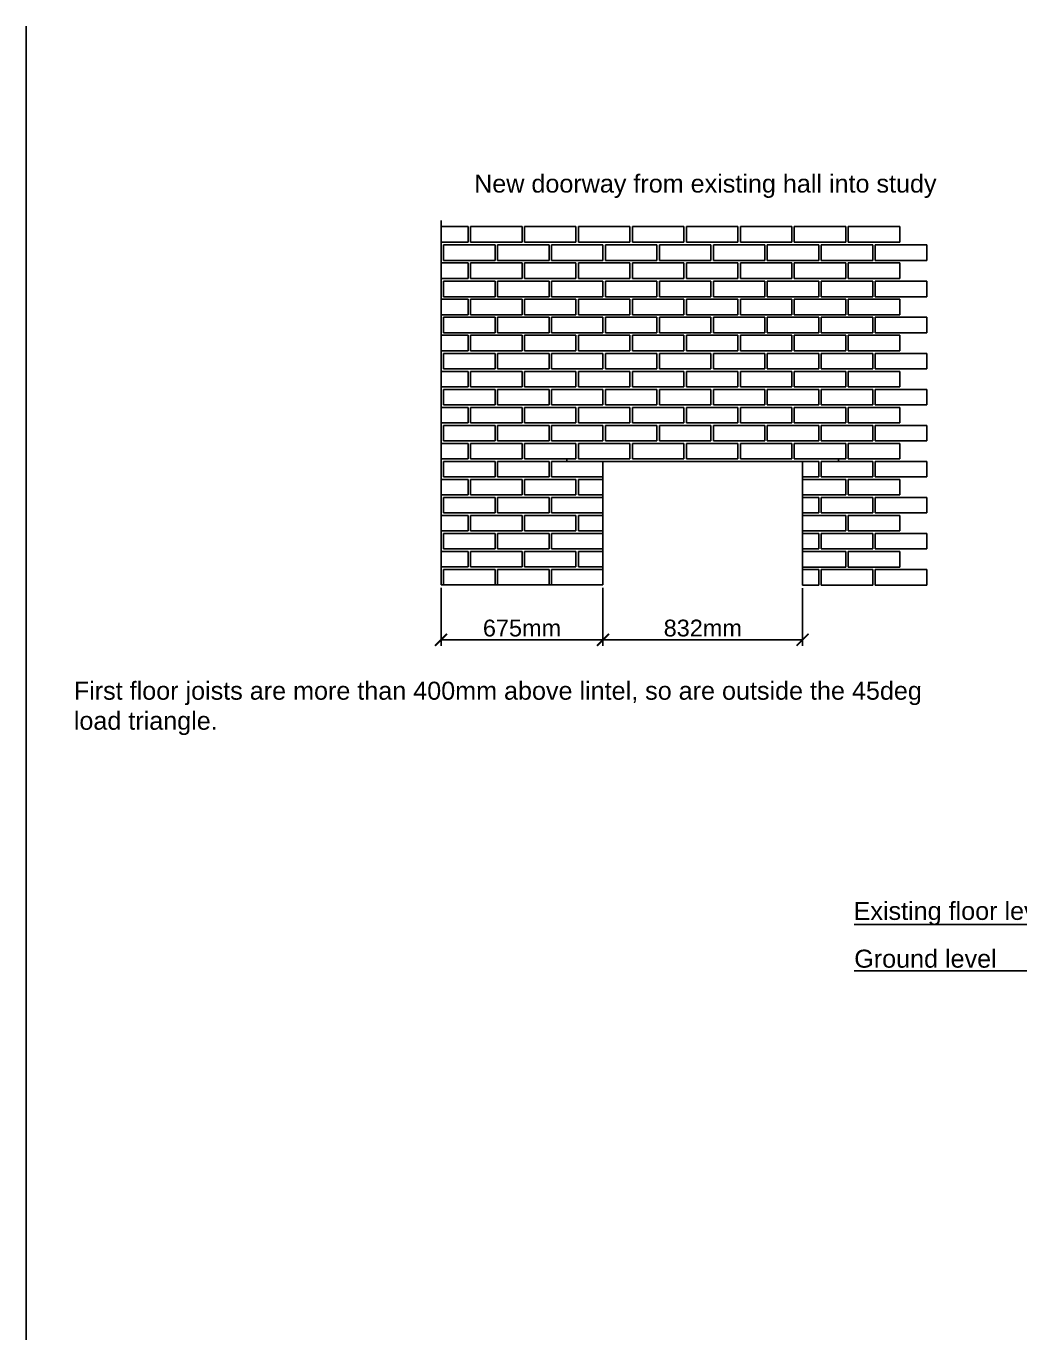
# Model space of a CAD drawing. Header units: millimetres. Extents: x -11841 to 102317, y -68819 to 40378.
# Drawn here: x 50953 to 55095, y 1379 to 6824 of the extents above; entities that cross this region are included whole.
import ezdxf

# ---------------------------------------------------------------- set-up
doc = ezdxf.new("R2010")
doc.units = ezdxf.units.MM
doc.styles.get("Standard").update_dxf_attribs({"font": 'Arial.ttf'})
doc.dimstyles.new('JRMStyle', dxfattribs={"dimtxt": 3.5, "dimasz": 2.5, "dimexe": 1.25, "dimexo": 0.625, "dimtad": 1, "dimdec": 0, "dimdsep": 46, "dimtxsty": 'Standard', "dimblk": 'ARCHTICK', "dimblk1": 'ARCHTICK', "dimblk2": 'ARCHTICK', "dimcen": 2.5, "dimadec": 0, "dimazin": 0, "dimtfac": 1, "dimtdec": 0, "dimtmove": 0, "dimatfit": 3, "dimldrblk": 'ARCHTICK', "dimfxl": 1, "dimarcsym": 0})

# ---------------------------------------------------------------- blocks, each defined once
blk = doc.blocks.new('_ArchTick')
at = {"color": 0, "linetype": 'ByBlock', "const_width": 0.15}
blk.add_lwpolyline([(-0.5, -0.5), (0.5, 0.5)], dxfattribs=at)
blk = doc.blocks.new('*D51')
at = {"color": 0, "lineweight": -2, "transparency": 16777216}
for p, q in [((52682.08797612518, 4482.832281707066), (52682.08797612518, 4242.189784311158)), ((53357.08797612518, 4482.832281707067), (53357.08797612518, 4242.189784311158)), ((52682.08797612518, 4267.189784311158), (53357.08797612518, 4267.189784311158))]:
    blk.add_line(p, q, dxfattribs=at)
at = {"layer": 'Defpoints', "color": 0, "transparency": 16777216}
for p in [(52682.08797612518, 4495.332281707066), (53357.08797612518, 4495.332281707067), (53357.08797612518, 4267.189784311158)]:
    blk.add_point(p, dxfattribs=at)
at = {"color": 0, "lineweight": -2, "transparency": 16777216, "xscale": 50, "yscale": 50, "zscale": 50, "rotation": 180}
blk.add_blockref('_ArchTick', (52682.08797612518, 4267.189784311158), dxfattribs=at)
at = {"color": 0, "lineweight": -2, "transparency": 16777216, "xscale": 50, "yscale": 50, "zscale": 50}
blk.add_blockref('_ArchTick', (53357.08797612518, 4267.189784311158), dxfattribs=at)
at = {"color": 0, "transparency": 16777216, "insert": (53019.58797612518, 4315.429893451676), "char_height": 70, "attachment_point": 5}
blk.add_mtext('675mm', dxfattribs=at)
blk = doc.blocks.new('*D54')
at = {"color": 0, "lineweight": -2, "ltscale": 0.58, "transparency": 16777216}
for p, q in [((53357.08797612518, 4482.832281707066), (53357.08797612518, 4242.189784311158)), ((54189.08797612518, 4481.844739642854), (54189.08797612518, 4242.189784311158)), ((53357.08797612518, 4267.189784311158), (54189.08797612518, 4267.189784311158))]:
    blk.add_line(p, q, dxfattribs=at)
at = {"layer": 'Defpoints', "color": 0, "ltscale": 0.58, "transparency": 16777216}
for p in [(53357.08797612518, 4495.332281707066), (54189.08797612518, 4494.344739642854), (54189.08797612518, 4267.189784311158)]:
    blk.add_point(p, dxfattribs=at)
at = {"color": 0, "lineweight": -2, "ltscale": 0.58, "transparency": 16777216, "xscale": 50, "yscale": 50, "zscale": 50, "rotation": 180}
blk.add_blockref('_ArchTick', (53357.08797612518, 4267.189784311158), dxfattribs=at)
at = {"color": 0, "lineweight": -2, "ltscale": 0.58, "transparency": 16777216, "xscale": 50, "yscale": 50, "zscale": 50}
blk.add_blockref('_ArchTick', (54189.08797612518, 4267.189784311158), dxfattribs=at)
at = {"color": 0, "ltscale": 0.58, "transparency": 16777216, "insert": (53773.08797612518, 4315.45376794008), "char_height": 70, "attachment_point": 5}
blk.add_mtext('832mm', dxfattribs=at)

msp = doc.modelspace()

# ---------------------------------------------------------------- linework, layer by layer
at = {"ltscale": 0.58}
msp.add_line((50952.69540708969, 6823.92037969888), (50952.69540708968, -4065.483477621841), dxfattribs=at)
for p, q in [((52682.08797612518, 4495.332281707067), (52682.08797612518, 6014.430379739316)), ((52794.58797612519, 5988.894051653911), (52682.08797612517, 5988.894051653911)), ((52794.58797612519, 5923.894051653911), (52794.58797612519, 5988.894051653911)), ((52804.58797612519, 5988.894051653911), (53019.58797612519, 5988.894051653911)), ((52804.58797612519, 5988.894051653911), (52804.58797612519, 5923.894051653911)), ((53019.58797612519, 5988.894051653911), (53019.58797612519, 5923.894051653911)), ((53244.58797612519, 5988.894051653911), (53029.58797612519, 5988.894051653911)), ((53029.58797612519, 5988.894051653911), (53029.58797612519, 5923.894051653911)), ((53029.58797612519, 5988.894051653911), (53029.58797612519, 5923.894051653911)), ((53244.58797612519, 5923.894051653911), (53244.58797612519, 5988.894051653911)), ((53254.58797612519, 5988.894051653911), (53469.58797612519, 5988.894051653911)), ((53254.58797612519, 5988.894051653911), (53254.58797612519, 5923.894051653911)), ((53469.58797612519, 5988.894051653911), (53469.58797612519, 5923.894051653911)), ((53479.58797612519, 5988.894051653911), (53694.58797612519, 5988.894051653911)), ((53479.58797612519, 5988.894051653911), (53479.58797612519, 5923.894051653911)), ((53694.58797612519, 5988.894051653911), (53694.58797612519, 5923.894051653911)), ((53704.58797612519, 5988.894051653911), (53919.58797612519, 5988.894051653911)), ((53704.58797612519, 5988.894051653911), (53704.58797612519, 5923.894051653911)), ((53919.58797612519, 5988.894051653911), (53919.58797612519, 5923.894051653911)), ((53929.58797612519, 5988.894051653911), (54144.58797612519, 5988.894051653911)), ((53929.58797612519, 5988.894051653911), (53929.58797612519, 5923.894051653911)), ((54144.58797612519, 5988.894051653911), (54144.58797612519, 5923.894051653911)), ((54154.58797612519, 5988.894051653911), (54369.58797612519, 5988.894051653911)), ((54154.58797612519, 5988.894051653911), (54154.58797612519, 5923.894051653911)), ((54369.58797612519, 5988.894051653911), (54369.58797612519, 5923.894051653911)), ((54379.58797612519, 5988.894051653911), (54594.58797612519, 5988.894051653911)), ((54379.58797612519, 5988.894051653911), (54379.58797612519, 5923.894051653911)), ((54594.58797612519, 5988.894051653911), (54594.58797612519, 5923.894051653911)), ((52794.58797612519, 5923.894051653911), (52682.08797612517, 5923.894051653911)), ((52682.08797612519, 5847.706795004963), (52682.08797612519, 5912.706795004963)), ((52907.08797612519, 5912.706795004963), (52692.08797612519, 5912.706795004963)), ((52692.08797612519, 5912.706795004963), (52692.08797612519, 5847.706795004963)), ((52692.08797612519, 5912.706795004963), (52692.08797612519, 5847.706795004963)), ((53019.58797612519, 5923.894051653911), (52804.58797612519, 5923.894051653911)), ((52907.08797612519, 5847.706795004963), (52907.08797612519, 5912.706795004963)), ((52917.08797612519, 5912.706795004963), (53132.08797612519, 5912.706795004963)), ((52917.08797612519, 5912.706795004963), (52917.08797612519, 5847.706795004963)), ((53244.58797612519, 5923.894051653911), (53029.58797612519, 5923.894051653911)), ((53132.08797612519, 5847.706795004963), (53132.08797612519, 5912.706795004963)), ((53132.08797612519, 5912.706795004963), (53132.08797612519, 5847.706795004963)), ((53357.08797612519, 5912.706795004963), (53142.08797612519, 5912.706795004963)), ((53142.08797612519, 5912.706795004963), (53142.08797612519, 5847.706795004963)), ((53142.08797612519, 5912.706795004963), (53142.08797612519, 5847.706795004963)), ((53469.58797612519, 5923.894051653911), (53254.58797612519, 5923.894051653911)), ((53357.08797612519, 5847.706795004963), (53357.08797612519, 5912.706795004963)), ((53367.08797612519, 5912.706795004963), (53582.08797612519, 5912.706795004963)), ((53367.08797612519, 5912.706795004963), (53367.08797612519, 5847.706795004963)), ((53694.58797612519, 5923.894051653911), (53479.58797612519, 5923.894051653911)), ((53582.08797612519, 5912.706795004963), (53582.08797612519, 5847.706795004963)), ((53592.08797612519, 5912.706795004963), (53807.08797612519, 5912.706795004963)), ((53592.08797612519, 5912.706795004963), (53592.08797612519, 5847.706795004963)), ((53919.58797612519, 5923.894051653911), (53704.58797612519, 5923.894051653911)), ((53807.08797612519, 5912.706795004963), (53807.08797612519, 5847.706795004963)), ((53817.08797612519, 5912.706795004963), (54032.08797612519, 5912.706795004963)), ((53817.08797612519, 5912.706795004963), (53817.08797612519, 5847.706795004963)), ((54144.58797612519, 5923.894051653911), (53929.58797612519, 5923.894051653911)), ((54032.08797612519, 5912.706795004963), (54032.08797612519, 5847.706795004963)), ((54042.08797612519, 5912.706795004963), (54257.08797612519, 5912.706795004963)), ((54042.08797612519, 5912.706795004963), (54042.08797612519, 5847.706795004963)), ((54369.58797612519, 5923.894051653911), (54154.58797612519, 5923.894051653911)), ((54257.08797612519, 5912.706795004963), (54257.08797612519, 5847.706795004963)), ((54267.08797612519, 5912.706795004963), (54482.08797612519, 5912.706795004963)), ((54267.08797612519, 5912.706795004963), (54267.08797612519, 5847.706795004963)), ((54594.58797612519, 5923.894051653911), (54379.58797612519, 5923.894051653911)), ((54482.08797612519, 5912.706795004963), (54482.08797612519, 5847.706795004963)), ((54492.08797612519, 5912.706795004963), (54707.08797612519, 5912.706795004963)), ((54492.08797612519, 5912.706795004963), (54492.08797612519, 5847.706795004963)), ((54707.08797612519, 5912.706795004963), (54707.08797612519, 5847.706795004963)), ((52794.58797612519, 5837.706795004963), (52682.08797612517, 5837.706795004963)), ((52907.08797612519, 5847.706795004963), (52692.08797612519, 5847.706795004963)), ((52794.58797612519, 5772.706795004963), (52794.58797612519, 5837.706795004963)), ((52804.58797612519, 5837.706795004963), (53019.58797612519, 5837.706795004963)), ((52804.58797612519, 5837.706795004963), (52804.58797612519, 5772.706795004963)), ((53132.08797612519, 5847.706795004963), (52917.08797612519, 5847.706795004963)), ((53019.58797612519, 5837.706795004963), (53019.58797612519, 5772.706795004963)), ((53244.58797612519, 5837.706795004963), (53029.58797612519, 5837.706795004963)), ((53029.58797612519, 5837.706795004963), (53029.58797612519, 5772.706795004963)), ((53029.58797612519, 5837.706795004963), (53029.58797612519, 5772.706795004963)), ((53357.08797612519, 5847.706795004963), (53142.08797612519, 5847.706795004963)), ((53244.58797612519, 5772.706795004963), (53244.58797612519, 5837.706795004963)), ((53254.58797612519, 5837.706795004963), (53469.58797612519, 5837.706795004963)), ((53254.58797612519, 5837.706795004963), (53254.58797612519, 5772.706795004963)), ((53582.08797612519, 5847.706795004963), (53367.08797612519, 5847.706795004963)), ((53469.58797612519, 5837.706795004963), (53469.58797612519, 5772.706795004963)), ((53479.58797612519, 5837.706795004963), (53694.58797612519, 5837.706795004963)), ((53479.58797612519, 5837.706795004963), (53479.58797612519, 5772.706795004963)), ((53807.08797612519, 5847.706795004963), (53592.08797612519, 5847.706795004963)), ((53694.58797612519, 5837.706795004963), (53694.58797612519, 5772.706795004963)), ((53704.58797612519, 5837.706795004963), (53919.58797612519, 5837.706795004963)), ((53704.58797612519, 5837.706795004963), (53704.58797612519, 5772.706795004963)), ((54032.08797612519, 5847.706795004963), (53817.08797612519, 5847.706795004963)), ((53919.58797612519, 5837.706795004963), (53919.58797612519, 5772.706795004963)), ((53929.58797612519, 5837.706795004963), (54144.58797612519, 5837.706795004963)), ((53929.58797612519, 5837.706795004963), (53929.58797612519, 5772.706795004963)), ((54257.08797612519, 5847.706795004963), (54042.08797612519, 5847.706795004963)), ((54144.58797612519, 5837.706795004963), (54144.58797612519, 5772.706795004963)), ((54154.58797612519, 5837.706795004963), (54369.58797612519, 5837.706795004963)), ((54154.58797612519, 5837.706795004963), (54154.58797612519, 5772.706795004963)), ((54482.08797612519, 5847.706795004963), (54267.08797612519, 5847.706795004963)), ((54369.58797612519, 5837.706795004963), (54369.58797612519, 5772.706795004963)), ((54379.58797612519, 5837.706795004963), (54594.58797612519, 5837.706795004963)), ((54379.58797612519, 5837.706795004963), (54379.58797612519, 5772.706795004963)), ((54707.08797612519, 5847.706795004963), (54492.08797612519, 5847.706795004963)), ((54594.58797612519, 5837.706795004963), (54594.58797612519, 5772.706795004963)), ((52794.58797612519, 5772.706795004963), (52682.08797612517, 5772.706795004963)), ((53019.58797612519, 5772.706795004963), (52804.58797612519, 5772.706795004963)), ((53244.58797612519, 5772.706795004963), (53029.58797612519, 5772.706795004963)), ((53469.58797612519, 5772.706795004963), (53254.58797612519, 5772.706795004963)), ((53694.58797612519, 5772.706795004963), (53479.58797612519, 5772.706795004963)), ((53919.58797612519, 5772.706795004963), (53704.58797612519, 5772.706795004963)), ((54144.58797612519, 5772.706795004963), (53929.58797612519, 5772.706795004963)), ((54369.58797612519, 5772.706795004963), (54154.58797612519, 5772.706795004963)), ((54594.58797612519, 5772.706795004963), (54379.58797612519, 5772.706795004963)), ((52682.08797612519, 5696.519538356015), (52682.08797612519, 5761.519538356015)), ((52907.08797612519, 5761.519538356015), (52692.08797612519, 5761.519538356015)), ((52692.08797612519, 5761.519538356015), (52692.08797612519, 5696.519538356015)), ((52692.08797612519, 5761.519538356015), (52692.08797612519, 5696.519538356015)), ((52907.08797612519, 5696.519538356015), (52907.08797612519, 5761.519538356015)), ((52917.08797612519, 5761.519538356015), (53132.08797612519, 5761.519538356015)), ((52917.08797612519, 5761.519538356015), (52917.08797612519, 5696.519538356015)), ((53132.08797612519, 5696.519538356015), (53132.08797612519, 5761.519538356015)), ((53132.08797612519, 5761.519538356015), (53132.08797612519, 5696.519538356015)), ((53357.08797612519, 5761.519538356015), (53142.08797612519, 5761.519538356015)), ((53142.08797612519, 5761.519538356015), (53142.08797612519, 5696.519538356015)), ((53142.08797612519, 5761.519538356015), (53142.08797612519, 5696.519538356015)), ((53357.08797612519, 5696.519538356015), (53357.08797612519, 5761.519538356015)), ((53367.08797612519, 5761.519538356015), (53582.08797612519, 5761.519538356015)), ((53367.08797612519, 5761.519538356015), (53367.08797612519, 5696.519538356015)), ((53582.08797612519, 5761.519538356015), (53582.08797612519, 5696.519538356015)), ((53592.08797612519, 5761.519538356015), (53807.08797612519, 5761.519538356015)), ((53592.08797612519, 5761.519538356015), (53592.08797612519, 5696.519538356015)), ((53807.08797612519, 5761.519538356015), (53807.08797612519, 5696.519538356015)), ((53817.08797612519, 5761.519538356015), (54032.08797612519, 5761.519538356015)), ((53817.08797612519, 5761.519538356015), (53817.08797612519, 5696.519538356015)), ((54032.08797612519, 5761.519538356015), (54032.08797612519, 5696.519538356015)), ((54042.08797612519, 5761.519538356015), (54257.08797612519, 5761.519538356015)), ((54042.08797612519, 5761.519538356015), (54042.08797612519, 5696.519538356015)), ((54257.08797612519, 5761.519538356015), (54257.08797612519, 5696.519538356015)), ((54267.08797612519, 5761.519538356015), (54482.08797612519, 5761.519538356015)), ((54267.08797612519, 5761.519538356015), (54267.08797612519, 5696.519538356015)), ((54482.08797612519, 5761.519538356015), (54482.08797612519, 5696.519538356015)), ((54492.08797612519, 5761.519538356015), (54707.08797612519, 5761.519538356015)), ((54492.08797612519, 5761.519538356015), (54492.08797612519, 5696.519538356015)), ((54707.08797612519, 5761.519538356015), (54707.08797612519, 5696.519538356015)), ((52794.58797612519, 5686.519538356015), (52682.08797612517, 5686.519538356015)), ((52907.08797612519, 5696.519538356015), (52692.08797612519, 5696.519538356015)), ((52794.58797612519, 5621.519538356015), (52794.58797612519, 5686.519538356015)), ((52804.58797612519, 5686.519538356015), (53019.58797612519, 5686.519538356015)), ((52804.58797612519, 5686.519538356015), (52804.58797612519, 5621.519538356015)), ((53132.08797612519, 5696.519538356015), (52917.08797612519, 5696.519538356015)), ((53019.58797612519, 5686.519538356015), (53019.58797612519, 5621.519538356015)), ((53244.58797612519, 5686.519538356015), (53029.58797612519, 5686.519538356015)), ((53029.58797612519, 5686.519538356015), (53029.58797612519, 5621.519538356015)), ((53029.58797612519, 5686.519538356015), (53029.58797612519, 5621.519538356015)), ((53357.08797612519, 5696.519538356015), (53142.08797612519, 5696.519538356015)), ((53244.58797612519, 5621.519538356015), (53244.58797612519, 5686.519538356015)), ((53254.58797612519, 5686.519538356015), (53469.58797612519, 5686.519538356015)), ((53254.58797612519, 5686.519538356015), (53254.58797612519, 5621.519538356015)), ((53582.08797612519, 5696.519538356015), (53367.08797612519, 5696.519538356015)), ((53469.58797612519, 5686.519538356015), (53469.58797612519, 5621.519538356015)), ((53479.58797612519, 5686.519538356015), (53694.58797612519, 5686.519538356015)), ((53479.58797612519, 5686.519538356015), (53479.58797612519, 5621.519538356015)), ((53807.08797612519, 5696.519538356015), (53592.08797612519, 5696.519538356015)), ((53694.58797612519, 5686.519538356015), (53694.58797612519, 5621.519538356015)), ((53704.58797612519, 5686.519538356015), (53919.58797612519, 5686.519538356015)), ((53704.58797612519, 5686.519538356015), (53704.58797612519, 5621.519538356015)), ((54032.08797612519, 5696.519538356015), (53817.08797612519, 5696.519538356015)), ((53919.58797612519, 5686.519538356015), (53919.58797612519, 5621.519538356015)), ((53929.58797612519, 5686.519538356015), (54144.58797612519, 5686.519538356015)), ((53929.58797612519, 5686.519538356015), (53929.58797612519, 5621.519538356015)), ((54257.08797612519, 5696.519538356015), (54042.08797612519, 5696.519538356015)), ((54144.58797612519, 5686.519538356015), (54144.58797612519, 5621.519538356015)), ((54154.58797612519, 5686.519538356015), (54369.58797612519, 5686.519538356015)), ((54154.58797612519, 5686.519538356015), (54154.58797612519, 5621.519538356015)), ((54482.08797612519, 5696.519538356015), (54267.08797612519, 5696.519538356015)), ((54369.58797612519, 5686.519538356015), (54369.58797612519, 5621.519538356015)), ((54379.58797612519, 5686.519538356015), (54594.58797612519, 5686.519538356015)), ((54379.58797612519, 5686.519538356015), (54379.58797612519, 5621.519538356015)), ((54707.08797612519, 5696.519538356015), (54492.08797612519, 5696.519538356015)), ((54594.58797612519, 5686.519538356015), (54594.58797612519, 5621.519538356015)), ((52794.58797612519, 5621.519538356015), (52682.08797612517, 5621.519538356015)), ((52682.08797612518, 5546.519538356015), (52682.08797612518, 5611.519538356015)), ((52907.08797612518, 5611.519538356015), (52692.08797612518, 5611.519538356015)), ((52692.08797612518, 5611.519538356015), (52692.08797612518, 5546.519538356015)), ((52692.08797612518, 5611.519538356015), (52692.08797612518, 5546.519538356015)), ((53019.58797612519, 5621.519538356015), (52804.58797612519, 5621.519538356015)), ((52907.08797612518, 5546.519538356015), (52907.08797612518, 5611.519538356015)), ((52917.08797612518, 5611.519538356015), (53132.08797612518, 5611.519538356015)), ((52917.08797612518, 5611.519538356015), (52917.08797612518, 5546.519538356015)), ((53244.58797612519, 5621.519538356015), (53029.58797612519, 5621.519538356015)), ((53132.08797612518, 5546.519538356015), (53132.08797612518, 5611.519538356015)), ((53132.08797612518, 5611.519538356015), (53132.08797612518, 5546.519538356015)), ((53357.08797612518, 5611.519538356015), (53142.08797612518, 5611.519538356015)), ((53142.08797612518, 5611.519538356015), (53142.08797612518, 5546.519538356015)), ((53142.08797612518, 5611.519538356015), (53142.08797612518, 5546.519538356015)), ((53469.58797612519, 5621.519538356015), (53254.58797612519, 5621.519538356015)), ((53357.08797612518, 5546.519538356015), (53357.08797612518, 5611.519538356015)), ((53367.08797612518, 5611.519538356015), (53582.08797612518, 5611.519538356015)), ((53367.08797612518, 5611.519538356015), (53367.08797612518, 5546.519538356015)), ((53694.58797612519, 5621.519538356015), (53479.58797612519, 5621.519538356015)), ((53582.08797612518, 5611.519538356015), (53582.08797612518, 5546.519538356015)), ((53592.08797612518, 5611.519538356015), (53807.08797612518, 5611.519538356015)), ((53592.08797612518, 5611.519538356015), (53592.08797612518, 5546.519538356015)), ((53919.58797612519, 5621.519538356015), (53704.58797612519, 5621.519538356015)), ((53807.08797612518, 5611.519538356015), (53807.08797612518, 5546.519538356015)), ((53817.08797612518, 5611.519538356015), (54032.08797612518, 5611.519538356015)), ((53817.08797612518, 5611.519538356015), (53817.08797612518, 5546.519538356015)), ((54144.58797612519, 5621.519538356015), (53929.58797612519, 5621.519538356015)), ((54032.08797612518, 5611.519538356015), (54032.08797612518, 5546.519538356015)), ((54042.08797612518, 5611.519538356015), (54257.08797612518, 5611.519538356015)), ((54042.08797612518, 5611.519538356015), (54042.08797612518, 5546.519538356015)), ((54369.58797612519, 5621.519538356015), (54154.58797612519, 5621.519538356015)), ((54257.08797612518, 5611.519538356015), (54257.08797612518, 5546.519538356015)), ((54267.08797612518, 5611.519538356015), (54482.08797612518, 5611.519538356015)), ((54267.08797612518, 5611.519538356015), (54267.08797612518, 5546.519538356015)), ((54594.58797612519, 5621.519538356015), (54379.58797612519, 5621.519538356015)), ((54482.08797612518, 5611.519538356015), (54482.08797612518, 5546.519538356015)), ((54492.08797612518, 5611.519538356015), (54707.08797612518, 5611.519538356015)), ((54492.08797612518, 5611.519538356015), (54492.08797612518, 5546.519538356015)), ((54707.08797612518, 5611.519538356015), (54707.08797612518, 5546.519538356015)), ((52794.58797612518, 5536.519538356015), (52682.08797612517, 5536.519538356015)), ((52907.08797612518, 5546.519538356015), (52692.08797612518, 5546.519538356015)), ((52794.58797612518, 5471.519538356015), (52794.58797612518, 5536.519538356015)), ((52804.58797612518, 5536.519538356015), (53019.58797612518, 5536.519538356015)), ((52804.58797612518, 5536.519538356015), (52804.58797612518, 5471.519538356015)), ((53132.08797612518, 5546.519538356015), (52917.08797612518, 5546.519538356015)), ((53019.58797612518, 5536.519538356015), (53019.58797612518, 5471.519538356015)), ((53244.58797612518, 5536.519538356015), (53029.58797612518, 5536.519538356015)), ((53029.58797612518, 5536.519538356015), (53029.58797612518, 5471.519538356015)), ((53029.58797612518, 5536.519538356015), (53029.58797612518, 5471.519538356015)), ((53357.08797612518, 5546.519538356015), (53142.08797612518, 5546.519538356015)), ((53244.58797612518, 5471.519538356015), (53244.58797612518, 5536.519538356015)), ((53254.58797612518, 5536.519538356015), (53469.58797612518, 5536.519538356015)), ((53254.58797612518, 5536.519538356015), (53254.58797612518, 5471.519538356015)), ((53582.08797612518, 5546.519538356015), (53367.08797612518, 5546.519538356015)), ((53469.58797612518, 5536.519538356015), (53469.58797612518, 5471.519538356015)), ((53479.58797612518, 5536.519538356015), (53694.58797612518, 5536.519538356015)), ((53479.58797612518, 5536.519538356015), (53479.58797612518, 5471.519538356015)), ((53807.08797612518, 5546.519538356015), (53592.08797612518, 5546.519538356015)), ((53694.58797612518, 5536.519538356015), (53694.58797612518, 5471.519538356015)), ((53704.58797612518, 5536.519538356015), (53919.58797612518, 5536.519538356015)), ((53704.58797612518, 5536.519538356015), (53704.58797612518, 5471.519538356015)), ((54032.08797612518, 5546.519538356015), (53817.08797612518, 5546.519538356015)), ((53919.58797612518, 5536.519538356015), (53919.58797612518, 5471.519538356015)), ((53929.58797612518, 5536.519538356015), (54144.58797612518, 5536.519538356015)), ((53929.58797612518, 5536.519538356015), (53929.58797612518, 5471.519538356015)), ((54257.08797612518, 5546.519538356015), (54042.08797612518, 5546.519538356015)), ((54144.58797612518, 5536.519538356015), (54144.58797612518, 5471.519538356015)), ((54154.58797612518, 5536.519538356015), (54369.58797612518, 5536.519538356015)), ((54154.58797612518, 5536.519538356015), (54154.58797612518, 5471.519538356015)), ((54482.08797612518, 5546.519538356015), (54267.08797612518, 5546.519538356015)), ((54369.58797612518, 5536.519538356015), (54369.58797612518, 5471.519538356015)), ((54379.58797612518, 5536.519538356015), (54594.58797612518, 5536.519538356015)), ((54379.58797612518, 5536.519538356015), (54379.58797612518, 5471.519538356015)), ((54707.08797612518, 5546.519538356015), (54492.08797612518, 5546.519538356015)), ((54594.58797612518, 5536.519538356015), (54594.58797612518, 5471.519538356015)), ((52794.58797612518, 5471.519538356015), (52682.08797612517, 5471.519538356015)), ((52682.08797612519, 5395.332281707067), (52682.08797612519, 5460.332281707067)), ((52907.08797612519, 5460.332281707067), (52692.08797612519, 5460.332281707067)), ((52692.08797612519, 5460.332281707067), (52692.08797612519, 5395.332281707067)), ((52692.08797612519, 5460.332281707067), (52692.08797612519, 5395.332281707067)), ((53019.58797612518, 5471.519538356015), (52804.58797612518, 5471.519538356015)), ((52907.08797612519, 5395.332281707067), (52907.08797612519, 5460.332281707067)), ((52917.08797612519, 5460.332281707067), (53132.08797612519, 5460.332281707067)), ((52917.08797612519, 5460.332281707067), (52917.08797612519, 5395.332281707067)), ((53244.58797612518, 5471.519538356015), (53029.58797612518, 5471.519538356015)), ((53132.08797612519, 5395.332281707067), (53132.08797612519, 5460.332281707067)), ((53132.08797612519, 5460.332281707067), (53132.08797612519, 5395.332281707067)), ((53357.08797612519, 5460.332281707067), (53142.08797612519, 5460.332281707067)), ((53142.08797612519, 5460.332281707067), (53142.08797612519, 5395.332281707067)), ((53142.08797612519, 5460.332281707067), (53142.08797612519, 5395.332281707067)), ((53469.58797612518, 5471.519538356015), (53254.58797612518, 5471.519538356015)), ((53357.08797612519, 5395.332281707067), (53357.08797612519, 5460.332281707067)), ((53367.08797612519, 5460.332281707067), (53582.08797612519, 5460.332281707067)), ((53367.08797612519, 5460.332281707067), (53367.08797612519, 5395.332281707067)), ((53694.58797612518, 5471.519538356015), (53479.58797612518, 5471.519538356015)), ((53582.08797612519, 5460.332281707067), (53582.08797612519, 5395.332281707067)), ((53592.08797612519, 5460.332281707067), (53807.08797612519, 5460.332281707067)), ((53592.08797612519, 5460.332281707067), (53592.08797612519, 5395.332281707067)), ((53919.58797612518, 5471.519538356015), (53704.58797612518, 5471.519538356015)), ((53807.08797612519, 5460.332281707067), (53807.08797612519, 5395.332281707067)), ((53817.08797612519, 5460.332281707067), (54032.08797612519, 5460.332281707067)), ((53817.08797612519, 5460.332281707067), (53817.08797612519, 5395.332281707067)), ((54144.58797612518, 5471.519538356015), (53929.58797612518, 5471.519538356015)), ((54032.08797612519, 5460.332281707067), (54032.08797612519, 5395.332281707067)), ((54042.08797612519, 5460.332281707067), (54257.08797612519, 5460.332281707067)), ((54042.08797612519, 5460.332281707067), (54042.08797612519, 5395.332281707067)), ((54369.58797612518, 5471.519538356015), (54154.58797612518, 5471.519538356015)), ((54257.08797612519, 5460.332281707067), (54257.08797612519, 5395.332281707067)), ((54267.08797612519, 5460.332281707067), (54482.08797612519, 5460.332281707067)), ((54267.08797612519, 5460.332281707067), (54267.08797612519, 5395.332281707067)), ((54594.58797612518, 5471.519538356015), (54379.58797612518, 5471.519538356015)), ((54482.08797612519, 5460.332281707067), (54482.08797612519, 5395.332281707067)), ((54492.08797612519, 5460.332281707067), (54707.08797612519, 5460.332281707067)), ((54492.08797612519, 5460.332281707067), (54492.08797612519, 5395.332281707067)), ((54707.08797612519, 5460.332281707067), (54707.08797612519, 5395.332281707067)), ((52907.08797612519, 5395.332281707067), (52692.08797612519, 5395.332281707067)), ((53132.08797612519, 5395.332281707067), (52917.08797612519, 5395.332281707067)), ((53357.08797612519, 5395.332281707067), (53142.08797612519, 5395.332281707067)), ((53582.08797612519, 5395.332281707067), (53367.08797612519, 5395.332281707067)), ((53807.08797612519, 5395.332281707067), (53592.08797612519, 5395.332281707067)), ((54032.08797612519, 5395.332281707067), (53817.08797612519, 5395.332281707067)), ((54257.08797612519, 5395.332281707067), (54042.08797612519, 5395.332281707067)), ((54482.08797612519, 5395.332281707067), (54267.08797612519, 5395.332281707067)), ((54707.08797612519, 5395.332281707067), (54492.08797612519, 5395.332281707067)), ((52794.58797612519, 5385.332281707067), (52682.08797612517, 5385.332281707067)), ((52794.58797612519, 5320.332281707067), (52794.58797612519, 5385.332281707067)), ((52804.58797612519, 5385.332281707067), (53019.58797612519, 5385.332281707067)), ((52804.58797612519, 5385.332281707067), (52804.58797612519, 5320.332281707067)), ((53019.58797612519, 5385.332281707067), (53019.58797612519, 5320.332281707067)), ((53244.58797612519, 5385.332281707067), (53029.58797612519, 5385.332281707067)), ((53029.58797612519, 5385.332281707067), (53029.58797612519, 5320.332281707067)), ((53029.58797612519, 5385.332281707067), (53029.58797612519, 5320.332281707067)), ((53244.58797612519, 5320.332281707067), (53244.58797612519, 5385.332281707067)), ((53254.58797612519, 5385.332281707067), (53469.58797612519, 5385.332281707067)), ((53254.58797612519, 5385.332281707067), (53254.58797612519, 5320.332281707067)), ((53469.58797612519, 5385.332281707067), (53469.58797612519, 5320.332281707067)), ((53479.58797612519, 5385.332281707067), (53694.58797612519, 5385.332281707067)), ((53479.58797612519, 5385.332281707067), (53479.58797612519, 5320.332281707067)), ((53694.58797612519, 5385.332281707067), (53694.58797612519, 5320.332281707067)), ((53704.58797612519, 5385.332281707067), (53919.58797612519, 5385.332281707067)), ((53704.58797612519, 5385.332281707067), (53704.58797612519, 5320.332281707067)), ((53919.58797612519, 5385.332281707067), (53919.58797612519, 5320.332281707067)), ((53929.58797612519, 5385.332281707067), (54144.58797612519, 5385.332281707067)), ((53929.58797612519, 5385.332281707067), (53929.58797612519, 5320.332281707067)), ((54144.58797612519, 5385.332281707067), (54144.58797612519, 5320.332281707067)), ((54154.58797612519, 5385.332281707067), (54369.58797612519, 5385.332281707067)), ((54154.58797612519, 5385.332281707067), (54154.58797612519, 5320.332281707067)), ((54369.58797612519, 5385.332281707067), (54369.58797612519, 5320.332281707067)), ((54379.58797612519, 5385.332281707067), (54594.58797612519, 5385.332281707067)), ((54379.58797612519, 5385.332281707067), (54379.58797612519, 5320.332281707067)), ((54594.58797612519, 5385.332281707067), (54594.58797612519, 5320.332281707067)), ((52794.58797612519, 5320.332281707067), (52682.08797612517, 5320.332281707067)), ((52682.08797612518, 5245.332281707067), (52682.08797612518, 5310.332281707067)), ((52907.08797612518, 5310.332281707067), (52692.08797612518, 5310.332281707067)), ((52692.08797612518, 5310.332281707067), (52692.08797612518, 5245.332281707067)), ((52692.08797612518, 5310.332281707067), (52692.08797612518, 5245.332281707067)), ((53019.58797612519, 5320.332281707067), (52804.58797612519, 5320.332281707067)), ((52907.08797612518, 5245.332281707067), (52907.08797612518, 5310.332281707067)), ((52917.08797612518, 5310.332281707067), (53132.08797612518, 5310.332281707067)), ((52917.08797612518, 5310.332281707067), (52917.08797612518, 5245.332281707067)), ((53244.58797612519, 5320.332281707067), (53029.58797612519, 5320.332281707067)), ((53132.08797612518, 5245.332281707067), (53132.08797612518, 5310.332281707067)), ((53132.08797612518, 5310.332281707067), (53132.08797612518, 5245.332281707067)), ((53357.08797612518, 5310.332281707067), (53142.08797612518, 5310.332281707067)), ((53142.08797612518, 5310.332281707067), (53142.08797612518, 5245.332281707067)), ((53142.08797612518, 5310.332281707067), (53142.08797612518, 5245.332281707067)), ((53469.58797612519, 5320.332281707067), (53254.58797612519, 5320.332281707067)), ((53357.08797612518, 5245.332281707067), (53357.08797612518, 5310.332281707067)), ((53367.08797612518, 5310.332281707067), (53582.08797612518, 5310.332281707067)), ((53367.08797612518, 5310.332281707067), (53367.08797612518, 5245.332281707067)), ((53694.58797612519, 5320.332281707067), (53479.58797612519, 5320.332281707067)), ((53582.08797612518, 5310.332281707067), (53582.08797612518, 5245.332281707067)), ((53592.08797612518, 5310.332281707067), (53807.08797612518, 5310.332281707067)), ((53592.08797612518, 5310.332281707067), (53592.08797612518, 5245.332281707067)), ((53919.58797612519, 5320.332281707067), (53704.58797612519, 5320.332281707067)), ((53807.08797612518, 5310.332281707067), (53807.08797612518, 5245.332281707067)), ((53817.08797612518, 5310.332281707067), (54032.08797612518, 5310.332281707067)), ((53817.08797612518, 5310.332281707067), (53817.08797612518, 5245.332281707067)), ((54144.58797612519, 5320.332281707067), (53929.58797612519, 5320.332281707067)), ((54032.08797612518, 5310.332281707067), (54032.08797612518, 5245.332281707067)), ((54042.08797612518, 5310.332281707067), (54257.08797612518, 5310.332281707067)), ((54042.08797612518, 5310.332281707067), (54042.08797612518, 5245.332281707067)), ((54369.58797612519, 5320.332281707067), (54154.58797612519, 5320.332281707067)), ((54257.08797612518, 5310.332281707067), (54257.08797612518, 5245.332281707067)), ((54267.08797612518, 5310.332281707067), (54482.08797612518, 5310.332281707067)), ((54267.08797612518, 5310.332281707067), (54267.08797612518, 5245.332281707067)), ((54594.58797612519, 5320.332281707067), (54379.58797612519, 5320.332281707067)), ((54482.08797612518, 5310.332281707067), (54482.08797612518, 5245.332281707067)), ((54492.08797612518, 5310.332281707067), (54707.08797612518, 5310.332281707067)), ((54492.08797612518, 5310.332281707067), (54492.08797612518, 5245.332281707067)), ((54707.08797612518, 5310.332281707067), (54707.08797612518, 5245.332281707067)), ((52794.58797612518, 5235.332281707067), (52682.08797612517, 5235.332281707067)), ((52907.08797612518, 5245.332281707067), (52692.08797612518, 5245.332281707067)), ((52794.58797612518, 5170.332281707067), (52794.58797612518, 5235.332281707067)), ((52804.58797612518, 5235.332281707067), (53019.58797612518, 5235.332281707067)), ((52804.58797612518, 5235.332281707067), (52804.58797612518, 5170.332281707067)), ((53132.08797612518, 5245.332281707067), (52917.08797612518, 5245.332281707067)), ((53019.58797612518, 5235.332281707067), (53019.58797612518, 5170.332281707067)), ((53244.58797612518, 5235.332281707067), (53029.58797612518, 5235.332281707067)), ((53029.58797612518, 5235.332281707067), (53029.58797612518, 5170.332281707067)), ((53029.58797612518, 5235.332281707067), (53029.58797612518, 5170.332281707067)), ((53357.08797612518, 5245.332281707067), (53142.08797612518, 5245.332281707067)), ((53244.58797612518, 5170.332281707067), (53244.58797612518, 5235.332281707067)), ((53254.58797612518, 5235.332281707067), (53469.58797612518, 5235.332281707067)), ((53254.58797612518, 5235.332281707067), (53254.58797612518, 5170.332281707067)), ((53582.08797612518, 5245.332281707067), (53367.08797612518, 5245.332281707067)), ((53469.58797612518, 5235.332281707067), (53469.58797612518, 5170.332281707067)), ((53479.58797612518, 5235.332281707067), (53694.58797612518, 5235.332281707067)), ((53479.58797612518, 5235.332281707067), (53479.58797612518, 5170.332281707067)), ((53807.08797612518, 5245.332281707067), (53592.08797612518, 5245.332281707067)), ((53694.58797612518, 5235.332281707067), (53694.58797612518, 5170.332281707067)), ((53704.58797612518, 5235.332281707067), (53919.58797612518, 5235.332281707067)), ((53704.58797612518, 5235.332281707067), (53704.58797612518, 5170.332281707067)), ((54032.08797612518, 5245.332281707067), (53817.08797612518, 5245.332281707067)), ((53919.58797612518, 5235.332281707067), (53919.58797612518, 5170.332281707067)), ((53929.58797612518, 5235.332281707067), (54144.58797612518, 5235.332281707067)), ((53929.58797612518, 5235.332281707067), (53929.58797612518, 5170.332281707067)), ((54257.08797612518, 5245.332281707067), (54042.08797612518, 5245.332281707067)), ((54144.58797612518, 5235.332281707067), (54144.58797612518, 5170.332281707067)), ((54154.58797612518, 5235.332281707067), (54369.58797612518, 5235.332281707067)), ((54154.58797612518, 5235.332281707067), (54154.58797612518, 5170.332281707067)), ((54482.08797612518, 5245.332281707067), (54267.08797612518, 5245.332281707067)), ((54369.58797612518, 5235.332281707067), (54369.58797612518, 5170.332281707067)), ((54379.58797612518, 5235.332281707067), (54594.58797612518, 5235.332281707067)), ((54379.58797612518, 5235.332281707067), (54379.58797612518, 5170.332281707067)), ((54707.08797612518, 5245.332281707067), (54492.08797612518, 5245.332281707067)), ((54594.58797612518, 5235.332281707067), (54594.58797612518, 5170.332281707067)), ((52794.58797612518, 5170.332281707067), (52682.08797612517, 5170.332281707067)), ((52682.08797612518, 5095.332281707067), (52682.08797612518, 5160.332281707067)), ((52907.08797612518, 5160.332281707067), (52692.08797612518, 5160.332281707067)), ((52692.08797612518, 5160.332281707067), (52692.08797612518, 5095.332281707067)), ((52692.08797612518, 5160.332281707067), (52692.08797612518, 5095.332281707067)), ((53019.58797612518, 5170.332281707067), (52804.58797612518, 5170.332281707067)), ((52907.08797612518, 5095.332281707067), (52907.08797612518, 5160.332281707067)), ((52917.08797612518, 5160.332281707067), (53132.08797612518, 5160.332281707067)), ((52917.08797612518, 5160.332281707067), (52917.08797612518, 5095.332281707067)), ((53244.58797612518, 5170.332281707067), (53029.58797612518, 5170.332281707067)), ((53132.08797612518, 5095.332281707067), (53132.08797612518, 5160.332281707067)), ((53132.08797612518, 5160.332281707067), (53132.08797612518, 5095.332281707067)), ((53357.08797612518, 5160.332281707067), (53142.08797612518, 5160.332281707067)), ((53142.08797612518, 5160.332281707067), (53142.08797612518, 5095.332281707067)), ((53142.08797612518, 5160.332281707067), (53142.08797612518, 5095.332281707067)), ((53469.58797612518, 5170.332281707067), (53254.58797612518, 5170.332281707067)), ((53357.08797612518, 5095.332281707067), (53357.08797612518, 5160.332281707067)), ((53367.08797612518, 5160.332281707067), (53582.08797612518, 5160.332281707067)), ((53367.08797612518, 5160.332281707067), (53367.08797612518, 5095.332281707067)), ((53694.58797612518, 5170.332281707067), (53479.58797612518, 5170.332281707067)), ((53582.08797612518, 5160.332281707067), (53582.08797612518, 5095.332281707067)), ((53592.08797612518, 5160.332281707067), (53807.08797612518, 5160.332281707067)), ((53592.08797612518, 5160.332281707067), (53592.08797612518, 5095.332281707067)), ((53919.58797612518, 5170.332281707067), (53704.58797612518, 5170.332281707067)), ((53807.08797612518, 5160.332281707067), (53807.08797612518, 5095.332281707067)), ((53817.08797612518, 5160.332281707067), (54032.08797612518, 5160.332281707067)), ((53817.08797612518, 5160.332281707067), (53817.08797612518, 5095.332281707067)), ((54144.58797612518, 5170.332281707067), (53929.58797612518, 5170.332281707067)), ((54032.08797612518, 5160.332281707067), (54032.08797612518, 5095.332281707067)), ((54042.08797612518, 5160.332281707067), (54257.08797612518, 5160.332281707067)), ((54042.08797612518, 5160.332281707067), (54042.08797612518, 5095.332281707067)), ((54369.58797612518, 5170.332281707067), (54154.58797612518, 5170.332281707067)), ((54257.08797612518, 5160.332281707067), (54257.08797612518, 5095.332281707067)), ((54267.08797612518, 5160.332281707067), (54482.08797612518, 5160.332281707067)), ((54267.08797612518, 5160.332281707067), (54267.08797612518, 5095.332281707067)), ((54594.58797612518, 5170.332281707067), (54379.58797612518, 5170.332281707067)), ((54482.08797612518, 5160.332281707067), (54482.08797612518, 5095.332281707067)), ((54492.08797612518, 5160.332281707067), (54707.08797612518, 5160.332281707067)), ((54492.08797612518, 5160.332281707067), (54492.08797612518, 5095.332281707067)), ((54707.08797612518, 5160.332281707067), (54707.08797612518, 5095.332281707067)), ((52794.58797612518, 5085.332281707067), (52682.08797612517, 5085.332281707067)), ((52907.08797612518, 5095.332281707067), (52692.08797612518, 5095.332281707067)), ((52794.58797612518, 5020.332281707067), (52794.58797612518, 5085.332281707067)), ((52804.58797612518, 5085.332281707067), (53019.58797612518, 5085.332281707067)), ((52804.58797612518, 5085.332281707067), (52804.58797612518, 5020.332281707067)), ((53132.08797612518, 5095.332281707067), (52917.08797612518, 5095.332281707067)), ((53019.58797612518, 5085.332281707067), (53019.58797612518, 5020.332281707067)), ((53244.58797612518, 5085.332281707067), (53029.58797612518, 5085.332281707067)), ((53029.58797612518, 5085.332281707067), (53029.58797612518, 5020.332281707067)), ((53029.58797612518, 5085.332281707067), (53029.58797612518, 5020.332281707067)), ((53029.58797612518, 5085.332281707067), (53029.58797612518, 5020.332281707067)), ((53357.08797612518, 5095.332281707067), (53142.08797612518, 5095.332281707067)), ((53244.58797612518, 5020.332281707067), (53244.58797612518, 5085.332281707067)), ((53254.58797612518, 5085.332281707067), (53469.58797612518, 5085.332281707067)), ((53254.58797612518, 5085.332281707067), (53254.58797612518, 5020.332281707067)), ((53582.08797612518, 5095.332281707067), (53367.08797612518, 5095.332281707067)), ((53469.58797612518, 5085.332281707067), (53469.58797612518, 5020.332281707067)), ((53479.58797612518, 5085.332281707067), (53694.58797612518, 5085.332281707067)), ((53479.58797612518, 5085.332281707067), (53479.58797612518, 5020.332281707067)), ((53807.08797612518, 5095.332281707067), (53592.08797612518, 5095.332281707067)), ((53694.58797612518, 5085.332281707067), (53694.58797612518, 5020.332281707067)), ((53704.58797612518, 5085.332281707067), (53919.58797612518, 5085.332281707067)), ((53704.58797612518, 5085.332281707067), (53704.58797612518, 5020.332281707067)), ((54032.08797612518, 5095.332281707067), (53817.08797612518, 5095.332281707067)), ((53919.58797612518, 5085.332281707067), (53919.58797612518, 5020.332281707067)), ((53929.58797612518, 5085.332281707067), (54144.58797612518, 5085.332281707067)), ((53929.58797612518, 5085.332281707067), (53929.58797612518, 5020.332281707067)), ((54257.08797612518, 5095.332281707067), (54042.08797612518, 5095.332281707067)), ((54144.58797612518, 5085.332281707067), (54144.58797612518, 5020.332281707067)), ((54154.58797612518, 5085.332281707067), (54369.58797612518, 5085.332281707067)), ((54154.58797612518, 5085.332281707067), (54154.58797612518, 5020.332281707067)), ((54482.08797612518, 5095.332281707067), (54267.08797612518, 5095.332281707067)), ((54369.58797612518, 5085.332281707067), (54369.58797612518, 5020.332281707067)), ((54379.58797612518, 5085.332281707067), (54594.58797612518, 5085.332281707067)), ((54379.58797612518, 5085.332281707067), (54379.58797612518, 5020.332281707067)), ((54707.08797612518, 5095.332281707067), (54492.08797612518, 5095.332281707067)), ((54594.58797612518, 5085.332281707067), (54594.58797612518, 5020.332281707067)), ((52794.58797612518, 5020.332281707067), (52682.08797612517, 5020.332281707067)), ((52682.08797612518, 4945.332281707067), (52682.08797612518, 5010.332281707067)), ((52907.08797612518, 5010.332281707067), (52692.08797612518, 5010.332281707067)), ((52692.08797612518, 5010.332281707067), (52692.08797612518, 4945.332281707067)), ((52692.08797612518, 5010.332281707067), (52692.08797612518, 4945.332281707067)), ((53019.58797612518, 5020.332281707067), (52804.58797612518, 5020.332281707067)), ((52907.08797612518, 4945.332281707067), (52907.08797612518, 5010.332281707067)), ((52917.08797612518, 5010.332281707067), (53132.08797612518, 5010.332281707067)), ((52917.08797612518, 5010.332281707067), (52917.08797612518, 4945.332281707067)), ((53244.58797612518, 5020.332281707067), (53029.58797612518, 5020.332281707067)), ((53132.08797612518, 4945.332281707067), (53132.08797612518, 5010.332281707067)), ((53132.08797612518, 4945.332281707067), (53132.08797612518, 5010.332281707067)), ((53132.08797612518, 5010.332281707067), (53132.08797612518, 4945.332281707067)), ((53142.08797612518, 5010.332281707067), (53357.08797612518, 5010.332281707067)), ((53142.08797612518, 5010.332281707067), (53142.08797612518, 4945.332281707067)), ((53207.08797612518, 5010.332281707067), (53207.08797612518, 5020.332281707067)), ((53469.58797612518, 5020.332281707067), (53254.58797612518, 5020.332281707067)), ((53357.08797612518, 5010.332281707067), (53357.08797612518, 4560.866312678984)), ((53357.08797612518, 5010.332281707067), (53357.08797612518, 4945.332281707067)), ((53357.08797612518, 5010.332281707067), (54157.08797612518, 5010.332281707067)), ((53694.58797612518, 5020.332281707067), (53479.58797612518, 5020.332281707067)), ((53919.58797612518, 5020.332281707067), (53704.58797612518, 5020.332281707067)), ((54144.58797612518, 5020.332281707067), (53929.58797612518, 5020.332281707067)), ((54369.58797612518, 5020.332281707067), (54154.58797612518, 5020.332281707067)), ((54257.08797612518, 5010.332281707067), (54157.08797612518, 5010.332281707067)), ((54189.08797612518, 5010.332281707067), (54189.08797612518, 4494.344739642854)), ((54257.08797612518, 5010.332281707067), (54257.08797612518, 4945.332281707067)), ((54267.08797612518, 5010.332281707067), (54482.08797612518, 5010.332281707067)), ((54267.08797612518, 5010.332281707067), (54267.08797612518, 4945.332281707067)), ((54339.08797612518, 5010.332281707067), (54339.08797612518, 5020.332281707067)), ((54594.58797612518, 5020.332281707067), (54379.58797612518, 5020.332281707067)), ((54482.08797612518, 5010.332281707067), (54482.08797612518, 4945.332281707067)), ((54492.08797612518, 5010.332281707067), (54707.08797612518, 5010.332281707067)), ((54492.08797612518, 5010.332281707067), (54492.08797612518, 4945.332281707067)), ((54707.08797612518, 5010.332281707067), (54707.08797612518, 4945.332281707067)), ((52794.58797612518, 4935.332281707067), (52682.08797612517, 4935.332281707067)), ((52907.08797612518, 4945.332281707067), (52692.08797612518, 4945.332281707067)), ((52794.58797612518, 4870.332281707067), (52794.58797612518, 4935.332281707067)), ((52804.58797612518, 4935.332281707067), (53019.58797612518, 4935.332281707067)), ((52804.58797612518, 4935.332281707067), (52804.58797612518, 4870.332281707067)), ((53132.08797612518, 4945.332281707067), (52917.08797612518, 4945.332281707067)), ((53019.58797612518, 4935.332281707067), (53019.58797612518, 4870.332281707067)), ((53244.58797612518, 4935.332281707067), (53029.58797612518, 4935.332281707067)), ((53029.58797612518, 4935.332281707067), (53029.58797612518, 4870.332281707067)), ((53029.58797612518, 4935.332281707067), (53029.58797612518, 4870.332281707067)), ((53029.58797612518, 4935.332281707067), (53029.58797612518, 4870.332281707067)), ((53357.08797612518, 4945.332281707067), (53142.08797612518, 4945.332281707067)), ((53244.58797612518, 4870.332281707067), (53244.58797612518, 4935.332281707067)), ((53254.58797612518, 4870.332281707067), (53254.58797612518, 4935.332281707067)), ((53254.58797612518, 4935.332281707067), (53357.08797612518, 4935.332281707067)), ((53357.08797612518, 4935.332281707067), (53357.08797612518, 4870.332281707067)), ((54257.08797612518, 4945.332281707067), (54189.08797612519, 4945.332281707067)), ((54189.08797612519, 4935.332281707066), (54369.58797612518, 4935.332281707067)), ((54482.08797612518, 4945.332281707067), (54267.08797612518, 4945.332281707067)), ((54369.58797612518, 4935.332281707067), (54369.58797612518, 4870.332281707067)), ((54379.58797612518, 4935.332281707067), (54594.58797612518, 4935.332281707067)), ((54379.58797612518, 4935.332281707067), (54379.58797612518, 4870.332281707067)), ((54707.08797612518, 4945.332281707067), (54492.08797612518, 4945.332281707067)), ((54594.58797612518, 4935.332281707067), (54594.58797612518, 4870.332281707067)), ((52794.58797612518, 4870.332281707067), (52682.08797612517, 4870.332281707067)), ((52682.08797612518, 4795.332281707067), (52682.08797612518, 4860.332281707067)), ((52907.08797612518, 4860.332281707067), (52692.08797612518, 4860.332281707067)), ((52692.08797612518, 4860.332281707067), (52692.08797612518, 4795.332281707067)), ((52692.08797612518, 4860.332281707067), (52692.08797612518, 4795.332281707067)), ((53019.58797612518, 4870.332281707067), (52804.58797612518, 4870.332281707067)), ((52907.08797612518, 4795.332281707067), (52907.08797612518, 4860.332281707067)), ((52917.08797612518, 4860.332281707067), (53132.08797612518, 4860.332281707067)), ((52917.08797612518, 4860.332281707067), (52917.08797612518, 4795.332281707067)), ((53244.58797612518, 4870.332281707067), (53029.58797612518, 4870.332281707067)), ((53132.08797612518, 4795.332281707067), (53132.08797612518, 4860.332281707067)), ((53132.08797612518, 4795.332281707067), (53132.08797612518, 4860.332281707067)), ((53132.08797612518, 4860.332281707067), (53132.08797612518, 4795.332281707067)), ((53142.08797612518, 4860.332281707067), (53357.08797612518, 4860.332281707067)), ((53142.08797612518, 4860.332281707067), (53142.08797612518, 4795.332281707067)), ((53254.58797612518, 4870.332281707067), (53357.08797612518, 4870.332281707067)), ((53357.08797612518, 4860.332281707067), (53357.08797612518, 4795.332281707067)), ((54369.58797612518, 4870.332281707067), (54189.08797612519, 4870.332281707067)), ((54257.08797612518, 4860.332281707067), (54189.08797612519, 4860.332281707067)), ((54257.08797612518, 4860.332281707067), (54257.08797612518, 4795.332281707067)), ((54267.08797612518, 4860.332281707067), (54482.08797612518, 4860.332281707067)), ((54267.08797612518, 4860.332281707067), (54267.08797612518, 4795.332281707067)), ((54594.58797612518, 4870.332281707067), (54379.58797612518, 4870.332281707067)), ((54482.08797612518, 4860.332281707067), (54482.08797612518, 4795.332281707067)), ((54492.08797612518, 4860.332281707067), (54707.08797612518, 4860.332281707067)), ((54492.08797612518, 4860.332281707067), (54492.08797612518, 4795.332281707067)), ((54707.08797612518, 4860.332281707067), (54707.08797612518, 4795.332281707067)), ((52907.08797612518, 4795.332281707067), (52692.08797612518, 4795.332281707067)), ((53132.08797612518, 4795.332281707067), (52917.08797612518, 4795.332281707067)), ((53357.08797612518, 4795.332281707067), (53142.08797612518, 4795.332281707067)), ((54257.08797612518, 4795.332281707067), (54189.08797612519, 4795.332281707067)), ((54482.08797612518, 4795.332281707067), (54267.08797612518, 4795.332281707067)), ((54707.08797612518, 4795.332281707067), (54492.08797612518, 4795.332281707067)), ((52794.58797612518, 4785.332281707067), (52682.08797612517, 4785.332281707066)), ((52794.58797612518, 4720.332281707067), (52794.58797612518, 4785.332281707067)), ((52804.58797612518, 4785.332281707067), (53019.58797612518, 4785.332281707067)), ((52804.58797612518, 4785.332281707067), (52804.58797612518, 4720.332281707067)), ((53019.58797612518, 4785.332281707067), (53019.58797612518, 4720.332281707067)), ((53244.58797612518, 4785.332281707067), (53029.58797612518, 4785.332281707067)), ((53029.58797612518, 4785.332281707067), (53029.58797612518, 4720.332281707067)), ((53029.58797612518, 4785.332281707067), (53029.58797612518, 4720.332281707067)), ((53029.58797612518, 4785.332281707067), (53029.58797612518, 4720.332281707067)), ((53244.58797612518, 4720.332281707067), (53244.58797612518, 4785.332281707067)), ((53254.58797612518, 4720.332281707067), (53254.58797612518, 4785.332281707067)), ((53254.58797612518, 4785.332281707067), (53357.08797612518, 4785.332281707067)), ((53357.08797612518, 4785.332281707067), (53357.08797612518, 4720.332281707067)), ((54189.08797612519, 4785.332281707067), (54369.58797612518, 4785.332281707067)), ((54369.58797612518, 4785.332281707067), (54369.58797612518, 4720.332281707067)), ((54379.58797612518, 4785.332281707067), (54594.58797612518, 4785.332281707067)), ((54379.58797612518, 4785.332281707067), (54379.58797612518, 4720.332281707067)), ((54594.58797612518, 4785.332281707067), (54594.58797612518, 4720.332281707067)), ((52794.58797612518, 4720.332281707067), (52682.08797612517, 4720.332281707067)), ((52682.08797612518, 4645.332281707067), (52682.08797612518, 4710.332281707067)), ((52907.08797612518, 4710.332281707067), (52692.08797612518, 4710.332281707067)), ((52692.08797612518, 4710.332281707067), (52692.08797612518, 4645.332281707067)), ((52692.08797612518, 4710.332281707067), (52692.08797612518, 4645.332281707067)), ((53019.58797612518, 4720.332281707067), (52804.58797612518, 4720.332281707067)), ((52907.08797612518, 4645.332281707067), (52907.08797612518, 4710.332281707067)), ((52917.08797612518, 4710.332281707067), (53132.08797612518, 4710.332281707067)), ((52917.08797612518, 4710.332281707067), (52917.08797612518, 4645.332281707067)), ((53244.58797612518, 4720.332281707067), (53029.58797612518, 4720.332281707067)), ((53132.08797612518, 4645.332281707067), (53132.08797612518, 4710.332281707067)), ((53132.08797612518, 4645.332281707067), (53132.08797612518, 4710.332281707067)), ((53132.08797612518, 4710.332281707067), (53132.08797612518, 4645.332281707067)), ((53142.08797612518, 4710.332281707067), (53357.08797612518, 4710.332281707067)), ((53142.08797612518, 4710.332281707067), (53142.08797612518, 4645.332281707067)), ((53254.58797612518, 4720.332281707067), (53357.08797612518, 4720.332281707067)), ((53357.08797612518, 4710.332281707067), (53357.08797612518, 4645.332281707067)), ((54369.58797612518, 4720.332281707067), (54189.08797612519, 4720.332281707067)), ((54257.08797612518, 4710.332281707067), (54189.08797612519, 4710.332281707067)), ((54257.08797612518, 4710.332281707067), (54257.08797612518, 4645.332281707067)), ((54267.08797612518, 4710.332281707067), (54482.08797612518, 4710.332281707067)), ((54267.08797612518, 4710.332281707067), (54267.08797612518, 4645.332281707067)), ((54594.58797612518, 4720.332281707067), (54379.58797612518, 4720.332281707067)), ((54482.08797612518, 4710.332281707067), (54482.08797612518, 4645.332281707067)), ((54492.08797612518, 4710.332281707067), (54707.08797612518, 4710.332281707067)), ((54492.08797612518, 4710.332281707067), (54492.08797612518, 4645.332281707067)), ((54707.08797612518, 4710.332281707067), (54707.08797612518, 4645.332281707067)), ((52794.58797612518, 4635.332281707067), (52682.08797612517, 4635.332281707066)), ((52907.08797612518, 4645.332281707067), (52692.08797612518, 4645.332281707067)), ((52794.58797612518, 4570.332281707067), (52794.58797612518, 4635.332281707067)), ((52804.58797612518, 4635.332281707067), (53019.58797612518, 4635.332281707067)), ((52804.58797612518, 4635.332281707067), (52804.58797612518, 4570.332281707067)), ((53132.08797612518, 4645.332281707067), (52917.08797612518, 4645.332281707067)), ((53019.58797612518, 4635.332281707067), (53019.58797612518, 4570.332281707067)), ((53244.58797612518, 4635.332281707067), (53029.58797612518, 4635.332281707067)), ((53029.58797612518, 4635.332281707067), (53029.58797612518, 4570.332281707067)), ((53029.58797612518, 4635.332281707067), (53029.58797612518, 4570.332281707067)), ((53029.58797612518, 4635.332281707067), (53029.58797612518, 4570.332281707067)), ((53357.08797612518, 4645.332281707067), (53142.08797612518, 4645.332281707067)), ((53244.58797612518, 4570.332281707067), (53244.58797612518, 4635.332281707067)), ((53254.58797612518, 4570.332281707067), (53254.58797612518, 4635.332281707067)), ((53254.58797612518, 4635.332281707067), (53357.08797612518, 4635.332281707067)), ((53357.08797612518, 4635.332281707067), (53357.08797612518, 4570.332281707067)), ((54257.08797612518, 4645.332281707067), (54189.08797612519, 4645.332281707067)), ((54189.08797612519, 4634.344739642854), (54369.58797612518, 4634.344739642854)), ((54482.08797612518, 4645.332281707067), (54267.08797612518, 4645.332281707067)), ((54369.58797612518, 4634.344739642854), (54369.58797612518, 4569.344739642854)), ((54379.58797612518, 4634.344739642854), (54594.58797612518, 4634.344739642854)), ((54379.58797612518, 4634.344739642854), (54379.58797612518, 4569.344739642854)), ((54707.08797612518, 4645.332281707067), (54492.08797612518, 4645.332281707067)), ((54594.58797612518, 4634.344739642854), (54594.58797612518, 4569.344739642854)), ((52794.58797612518, 4570.332281707067), (52682.08797612517, 4570.332281707067)), ((52682.08797612518, 4495.332281707067), (52682.08797612518, 4560.332281707067)), ((52907.08797612518, 4560.332281707067), (52692.08797612518, 4560.332281707067)), ((52692.08797612518, 4560.332281707067), (52692.08797612518, 4495.332281707067)), ((52692.08797612518, 4560.332281707067), (52692.08797612518, 4495.332281707067)), ((53019.58797612518, 4570.332281707067), (52804.58797612518, 4570.332281707067)), ((52907.08797612518, 4495.332281707067), (52907.08797612518, 4560.332281707067)), ((52917.08797612518, 4560.332281707067), (53132.08797612518, 4560.332281707067)), ((52917.08797612518, 4560.332281707067), (52917.08797612518, 4495.332281707067)), ((53244.58797612518, 4570.332281707067), (53029.58797612518, 4570.332281707067)), ((53132.08797612518, 4495.332281707067), (53132.08797612518, 4560.332281707067)), ((53132.08797612518, 4495.332281707067), (53132.08797612518, 4560.332281707067)), ((53132.08797612518, 4560.332281707067), (53132.08797612518, 4495.332281707067)), ((53142.08797612518, 4560.332281707067), (53357.08797612518, 4560.332281707067)), ((53142.08797612518, 4560.332281707067), (53142.08797612518, 4495.332281707067)), ((53254.58797612518, 4570.332281707067), (53357.08797612518, 4570.332281707067)), ((53357.08797612518, 4560.332281707067), (53357.08797612518, 4495.332281707067)), ((54369.58797612518, 4569.344739642854), (54189.08797612519, 4569.344739642854)), ((54257.08797612518, 4559.344739642854), (54189.08797612519, 4559.344739642855)), ((54257.08797612518, 4559.344739642854), (54257.08797612518, 4494.344739642854)), ((54267.08797612518, 4559.344739642854), (54482.08797612518, 4559.344739642854)), ((54267.08797612518, 4559.344739642854), (54267.08797612518, 4494.344739642854)), ((54594.58797612518, 4569.344739642854), (54379.58797612518, 4569.344739642854)), ((54482.08797612518, 4559.344739642854), (54482.08797612518, 4494.344739642854)), ((54492.08797612518, 4559.344739642854), (54707.08797612518, 4559.344739642854)), ((54492.08797612518, 4494.344739642854), (54492.08797612518, 4559.344739642854)), ((54707.08797612518, 4559.344739642854), (54707.08797612518, 4494.344739642854)), ((53357.08797612518, 4495.332281707067), (52682.08797612518, 4495.332281707067)), ((52907.08797612518, 4495.332281707067), (52692.08797612518, 4495.332281707067)), ((53132.08797612518, 4495.332281707067), (52917.08797612518, 4495.332281707067)), ((53132.08797612518, 4495.332281707067), (52972.08797612519, 4495.332281707067)), ((53357.08797612518, 4495.332281707067), (53142.08797612518, 4495.332281707067)), ((54257.08797612518, 4494.344739642854), (54189.08797612519, 4494.344739642855)), ((54482.08797612518, 4494.344739642854), (54267.08797612518, 4494.344739642854)), ((54707.08797612518, 4494.344739642854), (54492.08797612518, 4494.344739642854)), ((55479.28386971157, 3080.332281707067), (54404.23531732924, 3080.332281707067)), ((55479.28386971157, 2887.832281707067), (54404.21673616552, 2887.832281707067))]:
    msp.add_line(p, q)

# ---------------------------------------------------------------- texts
at = {"insert": (52820.08536181549, 6205.40272041175), "char_height": 75, "attachment_point": 1}
msp.add_mtext_dynamic_manual_height_columns('New doorway from existing hall into study', width=2143.268691897661, gutter_width=12.5, heights=[0], dxfattribs=at)
at = {"ltscale": 0.58, "char_height": 75, "attachment_point": 1}
for s, width, insert in [('First floor joists are more than 400mm above lintel, so are outside the 45deg load triangle.', 3554.597479483113, (51151.45926459052, 4092.317424432018)), ('Existing floor level', 873.2817046390846, (54401.76136810012, 3174.809132483475)), ('Ground level', 873.2817046390846, (54404.21673616552, 2975.841151928376))]:
    msp.add_mtext_dynamic_manual_height_columns(s, width=width, gutter_width=12.5, heights=[0], dxfattribs=dict(at, insert=insert))

# ---------------------------------------------------------------- dimensions: what is measured, and where the dimension line sits
dim = msp.add_linear_dim(base=(53357.08797612518, 4267.189784311158), p1=(52682.08797612518, 4495.332281707066), p2=(53357.08797612518, 4495.332281707067), dimstyle='JRMStyle', override={"dimpost": 'mm'})
dim.commit()
dim.dimension.update_dxf_attribs({"geometry": '*D51', "text_midpoint": (53019.58797612518, 4315.429893451676)})
at = {"ltscale": 0.58}
dim = msp.add_linear_dim(base=(54189.08797612518, 4267.189784311158), p1=(53357.08797612518, 4495.332281707066), p2=(54189.08797612518, 4494.344739642854), dimstyle='JRMStyle', override={"dimpost": 'mm'}, dxfattribs=at)
dim.commit()
dim.dimension.update_dxf_attribs({"geometry": '*D54', "text_midpoint": (53773.08797612518, 4315.45376794008)})

doc.saveas('drawing.dxf')
